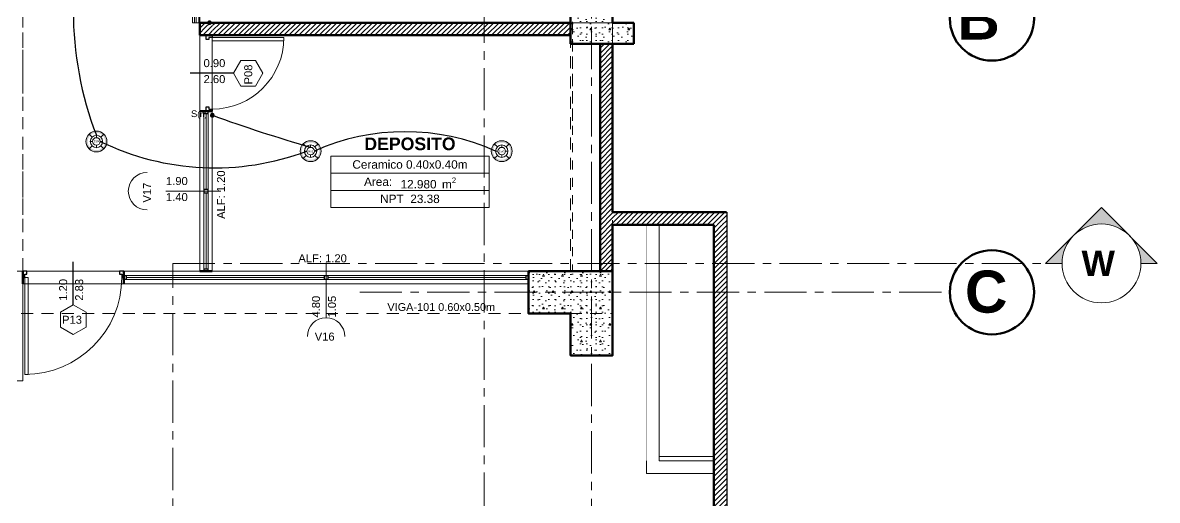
# Model space of a CAD drawing. Header units: inches. Extents: x -38 to 5698, y -33 to 92.
# Drawn here: x 507.07 to 520.53, y 14.68 to 20.35 of the extents above; entities that cross this region are included whole.
import ezdxf
from ezdxf.lldxf.tags import DXFTag

# ---------------------------------------------------------------- set-up
doc = ezdxf.new("R2010")
doc.units = ezdxf.units.IN
doc.header["$MEASUREMENT"] = 0
doc.set_wipeout_variables(frame=1)
for name, pattern in [('CONTINUA', [0]), ('Hidden Line', [0.195611, 0.141111, -0.0545]), ('Línea Oculta', [0.195611, 0.141111, -0.0545]), ('Oculto', [0.15875, 0.105833, -0.052917]), ('Punto & Raya', [0.65, 0.5, -0.075, 0, -0.075]), ('Rayas', [0.282222, 0.141111, -0.141111]), ('Wipeout_Contour', [1, 0, -1])]:
    doc.linetypes.add(name, pattern=pattern)
for name, color, linetype, lineweight in [('00 IE CKTO TOMAS', 111, 'Rayas', 18), ('01 IE LUM LED AD DN570C', 1, 'Continuous', 13), ('ALUMBRADO_PVC', 6, 'PVC1', 30), ('Cable Alumbrado', 150, 'Continuous', 30), ('Simb_Alumbrado', 140, 'CONTINUA', 30)]:
    doc.layers.add(name, color=color, linetype=linetype, lineweight=lineweight)
for name, color, linetype in [('02 _ ARQ _ ALB _ Ejes Generales', 7, 'Continuous'), ('02 _ ARQ _ ZON _ Espacio.3D', 7, 'Continuous'), ('08 _ STR _ EXT _ 06 Columnas', 7, 'Continuous'), ('08 _ STR _ EXT _ 06 Elementos de Fachada', 7, 'Continuous'), ('08 _ STR _ EXT _ 07 Losa Aligerada', 7, 'Continuous'), ('08 _ STR _ EXT _ 09 Vigas', 7, 'Continuous'), ('Dibujo 2D - General', 7, 'Continuous'), ('Estructura - 04 MURO', 7, 'Continuous'), ('Interior - Escaleras & Barandillas', 7, 'Continuous'), ('Marcador - Secciones', 251, 'Continuous'), ('Notas - Etiquetas', 251, 'Continuous')]:
    doc.layers.add(name, color=color, linetype=linetype)
doc.styles.add('Annotative', font='arial.ttf')
doc.styles.add('Estilo_Generado_1', font='swisseb.ttf')
doc.styles.add('Estilo_Generado_4', font='swisse.ttf')
doc.styles.add('Estilo_Generado_7', font='swisse.ttf')
doc.styles.add('{18b73a54-fa43-428c-adcb-c1c7bbdf2c84}', font='Simplex.shx')
tags = doc.linetypes.add('PVC1', pattern='A,1,-0.19772,["PVC",{18b73a54-fa43-428c-adcb-c1c7bbdf2c84},S=0.13,R=0,X=0,Y=-0.061851],-0.507647', length=1.705367).pattern_tags.tags
tags[6] = DXFTag(74, 10)
pattern_1 = [(0, (462.50006, 3e-09), (0, 0.3897114), [0.024375, -0.200625]), (0, (462.61256, 0.19486), (0, 0.3897114), [0.024375, -0.200625]), (60, (462.50006, 3e-09), (-0.3375, 0.1948557), [0.024375, -0.200625]), (60, (462.72506, 3e-09), (-0.3375, 0.1948557), [0.024375, -0.200625]), (120, (462.52444, 3e-09), (0.3375, 0.1948557), [0.024375, -0.200625]), (120, (462.74944, 3e-09), (0.3375, 0.1948557), [0.024375, -0.200625]), (0, (462.50006, 0.0375), (0, 0.075), [0, -0.075, 0, -0.1125]), (45, (462.53756, 0.0375), (-0.05303301, 0.05303301), [0, -0.05625, 0, -0.09375])]
pattern_2 = [(45, (462.50006, 3e-09), (-0.030052038, 0.030052038), [])]

# ---------------------------------------------------------------- blocks, each defined once
blk = doc.blocks.new('ii3t')
at = {"layer": 'Simb_Alumbrado', "lineweight": 5}
h = blk.add_hatch(color=3, dxfattribs=at)
edge = h.paths.add_edge_path()
edge.add_arc((0, 0), 0.0164, 0, 360)
blk.add_circle((0, 0), 0.0164, dxfattribs=at)
blk = doc.blocks.new('LUM DN570C')
at = {"layer": '01 IE LUM LED AD DN570C'}
h = blk.add_hatch(color=256, dxfattribs=at)
edge = h.paths.add_edge_path()
edge.add_arc((0, 0), 0.134, 0, 360)
edge = h.paths.add_edge_path(flags=17)
edge.add_arc((0, 0), 0.111, 0, 360)
for p, q in [((-0.056, 0.056), (-0.095, 0.095)), ((0.056, 0.056), (0.095, 0.095)), ((-0.056, -0.056), (-0.095, -0.095)), ((0.056, -0.056), (0.095, -0.095))]:
    blk.add_line(p, q, dxfattribs=at)
at = {"layer": '01 IE LUM LED AD DN570C', "ltscale": 0.4}
for p, q in [((-0.049, 0), (-0.079, 0)), ((0, 0.049), (0, 0.079)), ((0.049, 0), (0.079, 0)), ((0, -0.049), (0, -0.079))]:
    blk.add_line(p, q, dxfattribs=at)
at = {"layer": '01 IE LUM LED AD DN570C'}
for radius in [0.134, 0.0795]:
    blk.add_circle((0, 0), radius, dxfattribs=at)
at = {"layer": '01 IE LUM LED AD DN570C', "ltscale": 0.4}
blk.add_circle((0, 0), 0.0487, dxfattribs=at)
at = {"color": 1, "linetype": 'ByBlock', "lineweight": 80, "insert": (-0.035, 0.012), "char_height": 0.025, "width": 0.62222, "attachment_point": 1}
blk.add_mtext('13W ', dxfattribs=at)

msp = doc.modelspace()

# ---------------------------------------------------------------- hatches: boundary and pattern name
at = {"layer": '08 _ STR _ EXT _ 06 Elementos de Fachada', "linetype": 'Continuous', "lineweight": 9}
h = msp.add_hatch(dxfattribs=at)
h.set_pattern_fill('HORMIGÓN_EN_MASA_0002', color=250, style=0, pattern_type=2)
h.set_pattern_definition(pattern_1)
h.paths.add_polyline_path([(514.07, 20.1), (514.32, 20.1), (514.32, 20.35), (514.07, 20.35)])
at = {"layer": 'Estructura - 04 MURO', "linetype": 'Continuous', "lineweight": 5}
h = msp.add_hatch(dxfattribs=at)
h.set_pattern_fill('LADRILLO_COMÚN_0002', color=252, style=0, pattern_type=2)
h.set_pattern_definition(pattern_2)
h.paths.add_polyline_path([(509.17, 17.4), (509.32, 17.4), (509.32, 17.4), (509.17, 17.4)])
h = msp.add_hatch(dxfattribs=at)
h.set_pattern_fill('LADRILLO_COMÚN_0002', color=252, style=0, pattern_type=2)
h.set_pattern_definition(pattern_2)
h.paths.add_polyline_path([(513.07, 17.25), (513.07, 17.25), (513.07, 17.4), (513.07, 17.4)])
at = {"layer": 'Marcador - Secciones', "linetype": 'Continuous', "lineweight": 13}
for points in [[(520.201, 17.824), (519.87, 18.155), (519.538, 17.824, -0.414214)], [(519.207, 17.493), (519.401, 17.493, -0.198912), (519.538, 17.824)], [(520.532, 17.493), (520.201, 17.824, -0.198912), (520.338, 17.493)]]:
    msp.add_hatch(color=7, dxfattribs=at).paths.add_polyline_path(points)

# ---------------------------------------------------------------- linework, layer by layer
at = {"layer": '02 _ ARQ _ ALB _ Ejes Generales', "color": 251, "linetype": 'Punto & Raya', "lineweight": 13}
msp.add_line((513.82, 45.9), (513.82, 2.05), dxfattribs=at)
at = {"layer": '02 _ ARQ _ ALB _ Ejes Generales', "color": 7, "linetype": 'Continuous', "lineweight": 60}
for centre in [(518.57, 20.4), (518.57, 17.15)]:
    msp.add_circle(centre, 0.5, dxfattribs=at)
at = {"layer": '02 _ ARQ _ ZON _ Espacio.3D', "color": 252, "linetype": 'Continuous', "lineweight": 13}
for p, q in [((512.604, 18.767), (510.727, 18.767)), ((510.727, 18.767), (510.727, 18.157)), ((512.604, 18.157), (512.604, 18.767)), ((510.727, 18.564), (512.604, 18.564)), ((512.604, 18.36), (510.727, 18.36)), ((510.727, 18.157), (512.604, 18.157))]:
    msp.add_line(p, q, dxfattribs=at)
at = {"layer": '02 _ ARQ _ ZON _ Espacio.3D', "color": 254, "linetype": 'Continuous', "lineweight": 0, "flags": 128}
for points in [[(509.17, 20.2), (509.17, 22.25), (508.67, 22.25), (508.67, 22.7), (509.17, 22.7), (509.17, 24.4), (508.67, 24.4), (508.67, 24.85), (509.17, 24.85), (509.17, 29.7), (506.72, 29.7), (506.72, 17.4), (509.17, 17.4), (509.17, 20.2)], [(509.32, 20.2), (509.32, 17.4), (513.92, 17.4), (513.92, 20.1), (513.57, 20.1), (513.57, 20.2), (509.17, 20.2)], [(486.699, 6.85), (515.27, 6.85), (515.27, 15.2), (514.47, 15.2), (514.47, 17.95), (514.07, 17.95), (514.07, 16.4), (513.57, 16.4), (513.57, 16.9), (513.07, 16.9), (513.07, 17.25), (507.07, 17.25), (507.07, 16.1), (506.57, 16.1), (506.57, 16.9), (505.97, 16.9), (505.97, 17.4), (506.57, 17.4), (506.57, 19.6), (483.38, 19.6)], [(509.17, 19.3), (509.32, 19.3)]]:
    msp.add_lwpolyline(points, dxfattribs=at)
at = {"layer": '08 _ STR _ EXT _ 06 Elementos de Fachada', "color": 7, "linetype": 'Continuous', "lineweight": 80, "flags": 128}
for points in [[(514.32, 20.35), (514.07, 20.35)], [(514.32, 20.1), (514.32, 20.35)], [(514.07, 20.1), (514.32, 20.1)]]:
    msp.add_lwpolyline(points, dxfattribs=at)
at = {"layer": '08 _ STR _ EXT _ 07 Losa Aligerada', "color": 254, "linetype": 'Continuous', "lineweight": 18, "flags": 128}
msp.add_lwpolyline([(487.275, 6.7), (515.42, 6.7), (515.42, 18.1), (514.07, 18.1), (514.07, 18.1), (514.07, 20.35), (509.17, 20.35), (509.17, 24.75), (509.17, 24.75), (509.17, 26.75), (514.07, 26.75), (514.07, 29.7), (515.42, 29.7), (515.42, 40.4), (496.03, 40.4), (495.55, 40.311), (495.55, 40.95), (495.222, 40.95), (496.03, 41.1), (470.37, 41.1)], dxfattribs=at)
msp.add_lwpolyline([(514.62, 17.95), (515.27, 17.95), (515.27, 15.15), (514.62, 15.15)], close=True, dxfattribs=at)
at = {"layer": '08 _ STR _ EXT _ 09 Vigas', "color": 251, "linetype": 'Hidden Line', "lineweight": 13}
for p, q in [((507.07, 17.4), (507.07, 29.7)), ((507.07, 17.4), (513.57, 17.4)), ((506.57, 16.9), (514.07, 16.9))]:
    msp.add_line(p, q, dxfattribs=at)
at = {"layer": 'ALUMBRADO_PVC', "linetype": 'PVC1', "ltscale": 0.4}
for centre, radius, start, end in [((511.789, 20.493), 4.119, 158.9553, 201.0455), ((515.962, 37.586), 19.5, 250.0864, 253.6913), ((511.606, 16.435), 2.621, 65.7933, 114.2067), ((509.348, 21.724), 3.097, 243.9912, 290.6542)]:
    msp.add_arc(centre, radius, start, end, dxfattribs=at)
at = {"layer": 'Dibujo 2D - General', "color": 252, "linetype": 'Oculto', "lineweight": 13}
msp.add_line((507.07, 29.7), (507.07, 17.4), dxfattribs=at)
at = {"layer": 'Estructura - 04 MURO', "color": 251, "linetype": 'Línea Oculta', "lineweight": 13}
msp.add_line((514.02, 20.35), (513.87, 20.35), dxfattribs=at)
at = {"layer": 'Estructura - 04 MURO', "color": 152, "linetype": 'Continuous', "lineweight": 25}
for p, q in [((509.57, 19.75), (509.058, 19.75)), ((507.67, 17), (507.67, 17.512))]:
    msp.add_line(p, q, dxfattribs=at)
at = {"layer": 'Estructura - 04 MURO', "color": 165, "linetype": 'Continuous', "lineweight": 15}
for p, q in [((509.17, 17.4), (509.17, 19.3)), ((509.22, 19.274), (509.22, 18.37)), ((509.245, 18.37), (509.245, 19.274)), ((509.27, 18.37), (509.27, 19.274)), ((509.32, 17.4), (509.32, 19.3)), ((508.767, 18.35), (509.42, 18.35)), ((509.22, 18.33), (509.22, 17.426)), ((509.245, 17.426), (509.245, 18.33)), ((509.27, 17.426), (509.27, 18.33)), ((508.27, 17.4), (513.07, 17.4)), ((510.67, 16.847), (510.67, 17.5)), ((507.095, 16.175), (507.095, 17.325)), ((507.095, 17.325), (507.135, 17.325)), ((507.135, 17.325), (507.135, 16.175)), ((508.27, 17.25), (513.07, 17.25)), ((508.296, 17.35), (510.65, 17.35)), ((508.296, 17.325), (510.65, 17.325)), ((510.65, 17.3), (508.296, 17.3)), ((510.69, 17.35), (513.044, 17.35)), ((510.69, 17.325), (513.044, 17.325)), ((513.044, 17.3), (510.69, 17.3)), ((507.135, 16.175), (507.095, 16.175))]:
    msp.add_line(p, q, dxfattribs=at)
at = {"layer": 'Estructura - 04 MURO', "color": 7, "linetype": 'Continuous', "lineweight": 80}
for p, q in [((509.32, 19.3), (509.17, 19.3)), ((507.07, 17.4), (507.07, 17.25)), ((508.27, 17.4), (508.27, 17.25)), ((509.17, 17.4), (509.32, 17.4)), ((513.07, 17.25), (513.07, 17.4))]:
    msp.add_line(p, q, dxfattribs=at)
at = {"layer": 'Estructura - 04 MURO', "color": 165, "linetype": 'Continuous', "lineweight": 25}
for p, q in [((509.22, 19.3), (509.22, 19.274)), ((509.22, 19.274), (509.27, 19.274)), ((509.245, 19.35), (509.28, 19.35)), ((509.245, 19.3), (509.245, 19.35)), ((509.32, 19.3), (509.245, 19.3)), ((509.27, 19.274), (509.27, 19.3)), ((509.28, 19.35), (509.28, 19.325)), ((509.28, 19.325), (509.32, 19.325)), ((509.32, 19.325), (509.32, 19.3)), ((509.22, 18.37), (509.22, 18.33)), ((509.27, 18.37), (509.22, 18.37)), ((509.22, 18.33), (509.27, 18.33)), ((509.27, 18.33), (509.27, 18.37)), ((507.07, 17.4), (507.07, 17.325)), ((507.12, 17.4), (507.07, 17.4)), ((507.12, 17.365), (507.12, 17.4)), ((508.22, 17.4), (508.22, 17.365)), ((508.27, 17.4), (508.22, 17.4)), ((508.27, 17.325), (508.27, 17.4)), ((509.27, 17.426), (509.22, 17.426)), ((509.22, 17.426), (509.22, 17.4)), ((509.27, 17.4), (509.27, 17.426)), ((507.07, 17.325), (507.095, 17.325)), ((507.095, 17.325), (507.095, 17.365)), ((507.095, 17.365), (507.12, 17.365)), ((508.22, 17.365), (508.245, 17.365)), ((508.245, 17.365), (508.245, 17.325)), ((508.245, 17.325), (508.27, 17.325)), ((508.27, 17.35), (508.296, 17.35)), ((508.296, 17.3), (508.27, 17.3)), ((508.296, 17.35), (508.296, 17.3)), ((510.65, 17.3), (510.65, 17.35)), ((510.65, 17.35), (510.69, 17.35)), ((510.69, 17.3), (510.65, 17.3)), ((510.69, 17.35), (510.69, 17.3)), ((513.044, 17.3), (513.044, 17.35)), ((513.044, 17.35), (513.07, 17.35)), ((513.07, 17.3), (513.044, 17.3))]:
    msp.add_line(p, q, dxfattribs=at)
at = {"layer": 'Estructura - 04 MURO', "color": 251, "linetype": 'Continuous', "lineweight": 13, "flags": 128}
for points in [[(509.92, 19.75), (509.833, 19.902), (509.658, 19.902), (509.57, 19.75), (509.658, 19.598), (509.833, 19.598)], [(507.67, 16.65), (507.822, 16.737), (507.822, 16.912), (507.67, 17), (507.518, 16.912), (507.518, 16.737)]]:
    msp.add_lwpolyline(points, close=True, dxfattribs=at)
for points in [[(508.545, 18.572, 1), (508.545, 18.128, 1)], [(510.892, 16.625, 1), (510.448, 16.625)]]:
    msp.add_lwpolyline(points, format="xyb", dxfattribs=at)
at = {"layer": 'Estructura - 04 MURO', "color": 7, "linetype": 'Continuous', "lineweight": 80, "flags": 128}
msp.add_lwpolyline([(515.42, 6.7), (515.42, 18.1)], dxfattribs=at)
at = {"layer": 'Estructura - 04 MURO', "color": 175, "linetype": 'Continuous', "lineweight": 15}
msp.add_arc((507.095, 17.325), 1.15, 270, 0, dxfattribs=at)
at = {"layer": 'Marcador - Secciones', "color": 251, "linetype": 'Punto & Raya', "lineweight": 13}
msp.add_line((508.851, 10.002), (508.851, 17.493), dxfattribs=at)
at = {"layer": 'Marcador - Secciones', "color": 7, "linetype": 'Continuous', "lineweight": 13, "flags": 128}
msp.add_lwpolyline([(519.538, 17.824), (519.87, 18.155), (520.532, 17.493)], dxfattribs=at)
for points in [[(519.538, 17.824), (519.207, 17.493), (519.401, 17.493, -0.198912)], [(520.532, 17.493), (520.338, 17.493, 0.198912)]]:
    msp.add_lwpolyline(points, format="xyb", dxfattribs=at)
at = {"layer": 'Marcador - Secciones', "color": 7, "linetype": 'Continuous', "lineweight": 13}
msp.add_circle((519.87, 17.493), 0.468, dxfattribs=at)

# ---------------------------------------------------------------- block references
at = {"layer": '01 IE LUM LED AD DN570C', "color": 1, "lineweight": 5, "xscale": -0.9263905751172247, "yscale": 0.9263905751172249, "zscale": 0.9263905751172247, "rotation": 179.9992955946761}
msp.add_blockref('LUM DN570C', (507.945, 18.94), dxfattribs=at)
at = {"layer": '01 IE LUM LED AD DN570C', "color": 1, "lineweight": 5, "yscale": 0.9263905751172247, "zscale": 0.9263905751172247}
for p, xscale in [((510.486, 18.825), -0.9263905751172247), ((512.754, 18.825), 0.9263905751172247)]:
    msp.add_blockref('LUM DN570C', p, dxfattribs=dict(at, xscale=xscale))
at = {"layer": 'Cable Alumbrado', "lineweight": 0, "xscale": 1.404578189384958, "yscale": 1.404578189384958, "zscale": 1.404578189384958}
msp.add_blockref('ii3t', (509.32, 19.249), dxfattribs=at)

# ---------------------------------------------------------------- texts
at = {"layer": '00 IE CKTO TOMAS', "insert": (509.067, 19.209), "char_height": 0.08, "width": 0.76804, "attachment_point": 7, "style": 'Annotative'}
msp.add_mtext('S{\\H0.84375x;(n)}', dxfattribs=at)
at = {"layer": '02 _ ARQ _ ALB _ Ejes Generales', "color": 7, "lineweight": 30, "char_height": 0.5, "attachment_point": 1, "style": 'Estilo_Generado_1'}
for s, insert in [("\\A1;{\\pql;\\pt0;\\fSwis721 Ex BT|b1|i0|c0|p34;B''}", (518.159, 20.65)), ('\\A1;{\\pql;\\pt0;\\fSwis721 Ex BT|b1|i0|c0|p34;C}', (518.25, 17.408))]:
    msp.add_mtext(s, dxfattribs=dict(at, insert=insert))
at = {"layer": '02 _ ARQ _ ZON _ Espacio.3D', "color": 252, "lineweight": 25, "attachment_point": 2}
for s, insert, char_height, style in [('\\A1;{\\pqc;\\pt0;\\fSwis721 Ex BT|b1|i0|c0|p34;DEPOSITO}', (511.665, 18.987), 0.15, 'Estilo_Generado_1'), ('\\A1;{\\pqc;\\pt0;\\fSwis721 Ex BT|b0|i0|c238|p34;Ceramico 0.40x0.40m}', (511.665, 18.717), 0.1, 'Estilo_Generado_7'), ('\\A1;{\\pqc;\\pt0;\\fSwis721 Ex BT|b0|i0|c238|p34;Area: }', (511.287, 18.512), 0.1, 'Estilo_Generado_7'), ('\\A1;{\\pqc;\\pt0,0.3;\\fSwis721 Ex BT|b0|i0|c238|p34;12.980\\fSwis721 Ex BT|b0|i0|c238|p34;\\A1{\\H.66x;\\S^  ;}\\fSwis721 Ex BT|b0|i0|c238|p34; m\\fSwis721 Ex BT|b0|i0|c238|p34;\\A1{\\H.66x;\\S2^  ;}}', (511.883, 18.512), 0.1, 'Estilo_Generado_7'), ('\\A1;{\\pqc;\\pt0;\\fSwis721 Ex BT|b0|i0|c238|p34;NPT  23.38}', (511.665, 18.309), 0.1, 'Estilo_Generado_7')]:
    msp.add_mtext(s, dxfattribs=dict(at, insert=insert, char_height=char_height, style=style))
at = {"layer": 'Estructura - 04 MURO', "color": 251, "lineweight": 25, "char_height": 0.095, "attachment_point": 7, "style": 'Estilo_Generado_4'}
for s, insert in [('\\A1;{\\pql;\\pt0;\\fSwis721 Ex BT|b0|i0|c0|p34;0.90\\fSwis721 Ex BT|b0|i0|c0|p34;\\A1{\\H.66x;\\S^  ;}\\fSwis721 Ex BT|b0|i0|c0|p34;\\fSwis721 Ex BT|b0|i0|c0|p34;}', (509.216, 19.795)), ('\\A1;{\\pql;\\pt0;\\fSwis721 Ex BT|b0|i0|c0|p34;2.60\\fSwis721 Ex BT|b0|i0|c0|p34;\\A1{\\H.66x;\\S^  ;}\\fSwis721 Ex BT|b0|i0|c0|p34;\\fSwis721 Ex BT|b0|i0|c0|p34;}', (509.216, 19.605)), ('\\A1;{\\pql;\\pt0;\\fSwis721 Ex BT|b0|i0|c0|p34;1.90\\fSwis721 Ex BT|b0|i0|c0|p34;\\A1{\\H.66x;\\S^  ;}\\fSwis721 Ex BT|b0|i0|c0|p34;\\fSwis721 Ex BT|b0|i0|c0|p34;}', (508.77, 18.395)), ('\\A1;{\\pql;\\pt0;\\fSwis721 Ex BT|b0|i0|c0|p34;1.40\\fSwis721 Ex BT|b0|i0|c0|p34;\\A1{\\H.66x;\\S^  ;}\\fSwis721 Ex BT|b0|i0|c0|p34;\\fSwis721 Ex BT|b0|i0|c0|p34;}', (508.77, 18.205)), ('\\A1;{\\pql;\\pt0;\\fSwis721 Ex BT|b0|i0|c0|p34;ALF: 1.20\\fSwis721 Ex BT|b0|i0|c0|p34;\\A1{\\H.66x;\\S^  ;}\\fSwis721 Ex BT|b0|i0|c0|p34;\\fSwis721 Ex BT|b0|i0|c0|p34;}', (510.341, 17.478)), ('\\A1;{\\pql;\\pt0;\\fSwis721 Ex BT|b0|i0|c0|p34;P13\\fSwis721 Ex BT|b0|i0|c0|p34;\\fSwis721 Ex BT|b0|i0|c0|p34;\\fSwis721 Ex BT|b0|i0|c0|p34;}', (507.537, 16.775)), ('\\A1;{\\pql;\\pt0;\\fSwis721 Ex BT|b0|i0|c0|p34;V16\\fSwis721 Ex BT|b0|i0|c0|p34;\\fSwis721 Ex BT|b0|i0|c0|p34;\\fSwis721 Ex BT|b0|i0|c0|p34;}', (510.535, 16.575))]:
    msp.add_mtext(s, dxfattribs=dict(at, insert=insert))
at = {"layer": 'Estructura - 04 MURO', "color": 251, "lineweight": 25, "char_height": 0.095, "attachment_point": 7, "rotation": 90, "style": 'Estilo_Generado_4'}
for s, insert in [('\\A1;{\\pql;\\pt0;\\fSwis721 Ex BT|b0|i0|c0|p34;P08\\fSwis721 Ex BT|b0|i0|c0|p34;\\fSwis721 Ex BT|b0|i0|c0|p34;\\fSwis721 Ex BT|b0|i0|c0|p34;}', (509.795, 19.617)), ('\\A1;{\\pql;\\pt0;\\fSwis721 Ex BT|b0|i0|c0|p34;ALF: 1.20\\fSwis721 Ex BT|b0|i0|c0|p34;\\A1{\\H.66x;\\S^  ;}\\fSwis721 Ex BT|b0|i0|c0|p34;\\fSwis721 Ex BT|b0|i0|c0|p34;}', (509.498, 18.021)), ('\\A1;{\\pql;\\pt0;\\fSwis721 Ex BT|b0|i0|c0|p34;V17\\fSwis721 Ex BT|b0|i0|c0|p34;\\fSwis721 Ex BT|b0|i0|c0|p34;\\fSwis721 Ex BT|b0|i0|c0|p34;}', (508.593, 18.215)), ('\\A1;{\\pql;\\pt0;\\fSwis721 Ex BT|b0|i0|c0|p34;1.20\\fSwis721 Ex BT|b0|i0|c0|p34;\\A1{\\H.66x;\\S^  ;}\\fSwis721 Ex BT|b0|i0|c0|p34;\\fSwis721 Ex BT|b0|i0|c0|p34;}', (507.625, 17.05)), ('\\A1;{\\pql;\\pt0;\\fSwis721 Ex BT|b0|i0|c0|p34;2.83\\fSwis721 Ex BT|b0|i0|c0|p34;\\A1{\\H.66x;\\S^  ;}\\fSwis721 Ex BT|b0|i0|c0|p34;\\fSwis721 Ex BT|b0|i0|c0|p34;}', (507.815, 17.05)), ('\\A1;{\\pql;\\pt0;\\fSwis721 Ex BT|b0|i0|c0|p34;4.80\\fSwis721 Ex BT|b0|i0|c0|p34;\\A1{\\H.66x;\\S^  ;}\\fSwis721 Ex BT|b0|i0|c0|p34;\\fSwis721 Ex BT|b0|i0|c0|p34;}', (510.625, 16.85)), ('\\A1;{\\pql;\\pt0;\\fSwis721 Ex BT|b0|i0|c0|p34;1.05\\fSwis721 Ex BT|b0|i0|c0|p34;\\A1{\\H.66x;\\S^  ;}\\fSwis721 Ex BT|b0|i0|c0|p34;\\fSwis721 Ex BT|b0|i0|c0|p34;}', (510.815, 16.85))]:
    msp.add_mtext(s, dxfattribs=dict(at, insert=insert))
at = {"layer": 'Marcador - Secciones', "color": 5, "lineweight": 25, "insert": (519.634, 17.343), "char_height": 0.3, "attachment_point": 7, "style": 'Estilo_Generado_1'}
msp.add_mtext('\\A1;{\\pql;\\pt0;\\fSwis721 Ex BT|b1|i0|c0|p34;W}', dxfattribs=at)
at = {"layer": 'Notas - Etiquetas', "color": 8, "linetype": 'Continuous', "lineweight": 13, "insert": (511.397, 16.927), "char_height": 0.0925, "attachment_point": 7, "style": 'Estilo_Generado_4'}
msp.add_mtext('\\A1;{\\pql;\\fSwis721 Ex BT|b0|i0|c0|p34;VIGA-101\\fSwis721 Ex BT|b0|i0|c0|p34; \\fSwis721 Ex BT|b0|i0|c0|p34;0.60\\fSwis721 Ex BT|b0|i0|c0|p34;x\\fSwis721 Ex BT|b0|i0|c0|p34;0.50\\fSwis721 Ex BT|b0|i0|c0|p34;m}', dxfattribs=at)

# ---------------------------------------------------------------- next in the draw order: wipeouts: each hides what was drawn before it
at = {"color": 254, "linetype": 'Wipeout_Contour', "lineweight": 0, "ltscale": 12201.69419}
msp.add_wipeout([(509.32, 20.2), (509.17, 20.35), (509.17, 20.2)], dxfattribs=at).dxf.layer = 'Estructura - 04 MURO'
at = {"color": 254, "linetype": 'Wipeout_Contour', "lineweight": 0, "ltscale": 16287.334095}
msp.add_wipeout([(513.92, 20.1), (513.92, 17.4), (514.07, 17.4), (514.07, 20.1)], dxfattribs=at).dxf.layer = 'Estructura - 04 MURO'
at = {"color": 254, "linetype": 'Wipeout_Contour', "lineweight": 0, "ltscale": 12219.96762}
msp.add_wipeout([(515.27, 17.95), (515.42, 18.1), (515.27, 18.1)], dxfattribs=at).dxf.layer = 'Estructura - 04 MURO'
at = {"color": 254, "linetype": 'Wipeout_Contour', "lineweight": 0, "ltscale": 12217.531105}
msp.add_wipeout([(514.62, 15.15), (514.47, 15.15), (514.47, 15)], dxfattribs=at).dxf.layer = 'Estructura - 04 MURO'

# ---------------------------------------------------------------- next in the draw order: hatches: boundary and pattern name
at = {"layer": '08 _ STR _ EXT _ 06 Columnas', "linetype": 'Continuous', "lineweight": 9}
h = msp.add_hatch(dxfattribs=at)
h.set_pattern_fill('HORMIGÓN_EN_MASA_0002', style=0, pattern_type=2)
h.set_pattern_definition(pattern_1)
h.paths.add_polyline_path([(513.92, 20.1), (514.07, 20.1), (513.92, 20.35)])
h = msp.add_hatch(dxfattribs=at)
h.set_pattern_fill('HORMIGÓN_EN_MASA_0002', style=0, pattern_type=2)
h.set_pattern_definition(pattern_1)
h.paths.add_polyline_path([(513.92, 20.35), (514.07, 20.1), (514.07, 20.1), (514.07, 20.35)])
h = msp.add_hatch(dxfattribs=at)
h.set_pattern_fill('HORMIGÓN_EN_MASA_0002', style=0, pattern_type=2)
h.set_pattern_definition(pattern_1)
h.paths.add_polyline_path([(513.07, 17.4), (513.07, 16.9), (513.57, 16.9), (513.57, 16.4), (514.07, 16.4), (514.07, 17.4)])
at = {"layer": 'Estructura - 04 MURO', "linetype": 'Continuous', "lineweight": 5}
h = msp.add_hatch(dxfattribs=at)
h.set_pattern_fill('LADRILLO_COMÚN_0002', color=252, style=0, pattern_type=2)
h.set_pattern_definition(pattern_2)
h.paths.add_polyline_path([(509.32, 20.2), (509.17, 20.35), (509.17, 20.2)])
h = msp.add_hatch(dxfattribs=at)
h.set_pattern_fill('LADRILLO_COMÚN_0002', color=252, style=0, pattern_type=2)
h.set_pattern_definition(pattern_2)
h.paths.add_polyline_path([(513.92, 20.1), (513.92, 17.4), (514.07, 17.4), (514.07, 20.1)])
h = msp.add_hatch(dxfattribs=at)
h.set_pattern_fill('LADRILLO_COMÚN_0002', color=252, style=0, pattern_type=2)
h.set_pattern_definition(pattern_2)
h.paths.add_polyline_path([(515.27, 17.95), (515.42, 18.1), (515.27, 18.1)])

# ---------------------------------------------------------------- next in the draw order: linework, layer by layer
at = {"layer": '08 _ STR _ EXT _ 06 Columnas', "color": 7, "linetype": 'Continuous', "lineweight": 80, "flags": 128}
for points in [[(513.92, 20.1), (514.07, 20.1)], [(514.07, 20.1), (514.07, 20.1)]]:
    msp.add_lwpolyline(points, dxfattribs=at)
msp.add_lwpolyline([(513.07, 17.4), (514.07, 17.4), (514.07, 16.4), (513.57, 16.4), (513.57, 16.9), (513.07, 16.9)], close=True, dxfattribs=at)
at = {"layer": 'Estructura - 04 MURO', "color": 7, "linetype": 'Continuous', "lineweight": 80, "flags": 128}
for points in [[(513.92, 20.1), (513.92, 17.4)], [(514.07, 18.1), (514.07, 20.1)], [(514.07, 17.4), (514.07, 17.95)]]:
    msp.add_lwpolyline(points, dxfattribs=at)

# ---------------------------------------------------------------- next in the draw order: wipeouts: each hides what was drawn before it
at = {"color": 254, "linetype": 'Wipeout_Contour', "lineweight": 0, "ltscale": 16291.072083}
msp.add_wipeout([(514.62, 15), (515.27, 15), (515.27, 15.15), (514.62, 15.15)], dxfattribs=at).dxf.layer = 'Estructura - 04 MURO'

# ---------------------------------------------------------------- next in the draw order: linework, layer by layer
at = {"layer": 'Estructura - 04 MURO', "color": 7, "linetype": 'Continuous', "lineweight": 13, "flags": 128}
msp.add_lwpolyline([(515.27, 15.15), (515.27, 15)], dxfattribs=at)

# ---------------------------------------------------------------- next in the draw order: wipeouts: each hides what was drawn before it
at = {"color": 254, "linetype": 'Wipeout_Contour', "lineweight": 0, "ltscale": 16277.162633}
msp.add_wipeout([(509.32, 20.2), (513.57, 20.2), (513.57, 20.35), (509.32, 20.35)], dxfattribs=at).dxf.layer = 'Estructura - 04 MURO'
at = {"color": 254, "linetype": 'Wipeout_Contour', "lineweight": 0, "ltscale": 12216.676881}
msp.add_wipeout([(514.62, 15.15), (514.47, 15), (514.62, 15)], dxfattribs=at).dxf.layer = 'Estructura - 04 MURO'

# ---------------------------------------------------------------- next in the draw order: hatches: boundary and pattern name
at = {"layer": '08 _ STR _ EXT _ 06 Columnas', "linetype": 'Continuous', "lineweight": 9}
h = msp.add_hatch(dxfattribs=at)
h.set_pattern_fill('HORMIGÓN_EN_MASA_0002', style=0, pattern_type=2)
h.set_pattern_definition(pattern_1)
h.paths.add_polyline_path([(513.57, 20.7), (513.57, 20.1), (513.92, 20.1), (513.92, 20.35), (514.07, 20.35), (514.07, 20.7)])
at = {"layer": 'Estructura - 04 MURO', "linetype": 'Continuous', "lineweight": 5}
h = msp.add_hatch(dxfattribs=at)
h.set_pattern_fill('LADRILLO_COMÚN_0002', color=252, style=0, pattern_type=2)
h.set_pattern_definition(pattern_2)
h.paths.add_polyline_path([(509.32, 20.2), (513.57, 20.2), (513.57, 20.35), (509.32, 20.35)])

# ---------------------------------------------------------------- next in the draw order: linework, layer by layer
at = {"layer": '08 _ STR _ EXT _ 06 Columnas', "color": 7, "linetype": 'Continuous', "lineweight": 80, "flags": 128}
msp.add_lwpolyline([(514.07, 20.35), (514.07, 20.7), (513.57, 20.7), (513.57, 20.1), (513.92, 20.1)], dxfattribs=at)
at = {"layer": '08 _ STR _ EXT _ 09 Vigas', "color": 251, "linetype": 'Hidden Line', "lineweight": 13}
msp.add_line((513.57, 17.4), (513.57, 29.7), dxfattribs=at)
at = {"layer": 'Dibujo 2D - General', "color": 252, "linetype": 'Oculto', "lineweight": 13}
for p, q in [((513.593, 39.297), (513.593, 17.4)), ((513.593, 31.436), (513.593, 19.136))]:
    msp.add_line(p, q, dxfattribs=at)
at = {"layer": 'Estructura - 04 MURO', "color": 165, "linetype": 'Continuous', "lineweight": 15}
msp.add_line((510.17, 20.135), (510.17, 20.175), dxfattribs=at)
at = {"layer": 'Estructura - 04 MURO', "color": 7, "linetype": 'Continuous', "lineweight": 80, "flags": 128}
msp.add_lwpolyline([(513.57, 20.35), (513.57, 20.2)], dxfattribs=at)
at = {"layer": 'Estructura - 04 MURO', "color": 7, "linetype": 'Continuous', "lineweight": 13, "flags": 128}
for points in [[(514.47, 15), (514.47, 17.95)], [(515.27, 15.15), (514.62, 15.15)], [(514.47, 15), (515.27, 15)]]:
    msp.add_lwpolyline(points, dxfattribs=at)
at = {"layer": 'Marcador - Secciones', "color": 251, "linetype": 'Punto & Raya', "lineweight": 13}
msp.add_line((512.545, 46.211), (512.545, 0.947), dxfattribs=at)

# ---------------------------------------------------------------- next in the draw order: wipeouts: each hides what was drawn before it
at = {"color": 254, "linetype": 'Wipeout_Contour', "lineweight": 0, "ltscale": 12200.849933}
msp.add_wipeout([(509.32, 20.35), (509.17, 20.35), (509.32, 20.2)], dxfattribs=at).dxf.layer = 'Estructura - 04 MURO'
at = {"color": 254, "linetype": 'Wipeout_Contour', "lineweight": 0, "ltscale": 16289.495792}
msp.add_wipeout([(514.62, 15.15), (514.62, 17.95), (514.47, 17.95), (514.47, 15.15)], dxfattribs=at).dxf.layer = 'Estructura - 04 MURO'
at = {"color": 254, "linetype": 'Wipeout_Contour', "lineweight": 0, "ltscale": 16292.651198}
msp.add_wipeout([(515.27, 17.95), (515.27, 6.85), (515.42, 6.85), (515.42, 17.95)], dxfattribs=at).dxf.layer = 'Estructura - 04 MURO'

# ---------------------------------------------------------------- next in the draw order: hatches: boundary and pattern name
at = {"layer": 'Estructura - 04 MURO', "linetype": 'Continuous', "lineweight": 5}
h = msp.add_hatch(dxfattribs=at)
h.set_pattern_fill('LADRILLO_COMÚN_0002', color=252, style=0, pattern_type=2)
h.set_pattern_definition(pattern_2)
h.paths.add_polyline_path([(509.32, 20.35), (509.17, 20.35), (509.32, 20.2)])
h = msp.add_hatch(dxfattribs=at)
h.set_pattern_fill('LADRILLO_COMÚN_0002', color=252, style=0, pattern_type=2)
h.set_pattern_definition(pattern_2)
h.paths.add_polyline_path([(515.27, 17.95), (515.27, 6.85), (515.42, 6.85), (515.42, 17.95)])

# ---------------------------------------------------------------- next in the draw order: linework, layer by layer
at = {"layer": '02 _ ARQ _ ALB _ Ejes Generales', "color": 251, "linetype": 'Punto & Raya', "lineweight": 13}
msp.add_line((511.07, 17.15), (518.07, 17.15), dxfattribs=at)
at = {"layer": 'Estructura - 04 MURO', "color": 7, "linetype": 'Continuous', "lineweight": 80}
msp.add_line((513.57, 20.2), (509.17, 20.2), dxfattribs=at)
at = {"layer": 'Estructura - 04 MURO', "color": 165, "linetype": 'Continuous', "lineweight": 25}
for p, q in [((509.245, 20.2), (509.32, 20.2)), ((509.245, 20.15), (509.245, 20.2)), ((509.32, 20.2), (509.32, 20.175)), ((509.28, 20.15), (509.245, 20.15)), ((509.32, 20.175), (509.28, 20.175)), ((509.28, 20.175), (509.28, 20.15))]:
    msp.add_line(p, q, dxfattribs=at)
at = {"layer": 'Estructura - 04 MURO', "color": 165, "linetype": 'Continuous', "lineweight": 15}
for p, q in [((510.17, 20.175), (509.32, 20.175)), ((509.32, 20.175), (509.32, 20.135)), ((509.32, 20.135), (510.17, 20.135))]:
    msp.add_line(p, q, dxfattribs=at)
at = {"layer": 'Estructura - 04 MURO', "color": 7, "linetype": 'Continuous', "lineweight": 80, "flags": 128}
for points in [[(509.17, 20.35), (509.17, 20.2)], [(513.57, 20.35), (509.17, 20.35)]]:
    msp.add_lwpolyline(points, dxfattribs=at)
at = {"layer": 'Estructura - 04 MURO', "color": 7, "linetype": 'Continuous', "lineweight": 13, "flags": 128}
for points in [[(514.62, 17.95), (514.47, 17.95)], [(514.62, 15.15), (514.62, 17.95)]]:
    msp.add_lwpolyline(points, dxfattribs=at)
at = {"layer": 'Estructura - 04 MURO', "color": 175, "linetype": 'Continuous', "lineweight": 15}
msp.add_arc((509.32, 20.175), 0.85, 270, 0, dxfattribs=at)
at = {"layer": 'Interior - Escaleras & Barandillas', "color": 161, "linetype": 'Continuous', "lineweight": 13, "flags": 128}
msp.add_lwpolyline([(509.083, 20.35), (509.158, 20.35), (509.158, 22.25), (509.083, 22.25)], close=True, dxfattribs=at)
for points in [[(509.11, 22.25), (509.11, 20.35)], [(509.13, 20.35), (509.13, 22.25)]]:
    msp.add_lwpolyline(points, dxfattribs=at)
at = {"layer": 'Marcador - Secciones', "color": 251, "linetype": 'Punto & Raya', "lineweight": 13}
msp.add_line((508.851, 17.493), (519.207, 17.493), dxfattribs=at)

# ---------------------------------------------------------------- next in the draw order: block references
at = {"layer": 'Cable Alumbrado', "lineweight": 0, "xscale": 1.404578189384958, "yscale": 1.404578189384958, "zscale": 1.404578189384958}
msp.add_blockref('ii3t', (509.286, 20.35), dxfattribs=at)

# ---------------------------------------------------------------- next in the draw order: wipeouts: each hides what was drawn before it
at = {"color": 254, "linetype": 'Wipeout_Contour', "lineweight": 0, "ltscale": 12219.11254}
msp.add_wipeout([(515.27, 17.95), (515.42, 17.95), (515.42, 18.1)], dxfattribs=at).dxf.layer = 'Estructura - 04 MURO'

# ---------------------------------------------------------------- next in the draw order: hatches: boundary and pattern name
at = {"layer": 'Estructura - 04 MURO', "linetype": 'Continuous', "lineweight": 5}
h = msp.add_hatch(dxfattribs=at)
h.set_pattern_fill('LADRILLO_COMÚN_0002', color=252, style=0, pattern_type=2)
h.set_pattern_definition(pattern_2)
h.paths.add_polyline_path([(515.27, 17.95), (515.42, 17.95), (515.42, 18.1)])

# ---------------------------------------------------------------- next in the draw order: linework, layer by layer
at = {"layer": 'Estructura - 04 MURO', "color": 7, "linetype": 'Continuous', "lineweight": 80, "flags": 128}
msp.add_lwpolyline([(515.27, 17.95), (515.27, 6.85)], dxfattribs=at)

# ---------------------------------------------------------------- next in the draw order: wipeouts: each hides what was drawn before it
at = {"color": 254, "linetype": 'Wipeout_Contour', "lineweight": 0, "ltscale": 16290.020114}
msp.add_wipeout([(515.27, 18.1), (514.07, 18.1), (514.07, 17.95), (515.27, 17.95)], dxfattribs=at).dxf.layer = 'Estructura - 04 MURO'

# ---------------------------------------------------------------- next in the draw order: hatches: boundary and pattern name
at = {"layer": 'Estructura - 04 MURO', "linetype": 'Continuous', "lineweight": 5}
h = msp.add_hatch(dxfattribs=at)
h.set_pattern_fill('LADRILLO_COMÚN_0002', color=252, style=0, pattern_type=2)
h.set_pattern_definition(pattern_2)
h.paths.add_polyline_path([(515.27, 18.1), (514.07, 18.1), (514.07, 17.95), (515.27, 17.95)])

# ---------------------------------------------------------------- next in the draw order: linework, layer by layer
at = {"layer": '08 _ STR _ EXT _ 09 Vigas', "color": 251, "linetype": 'Hidden Line', "lineweight": 13}
msp.add_line((514.07, 16.9), (514.07, 30.2), dxfattribs=at)
at = {"layer": 'Estructura - 04 MURO', "color": 7, "linetype": 'Continuous', "lineweight": 80}
msp.add_line((515.42, 18.1), (514.07, 18.1), dxfattribs=at)
at = {"layer": 'Estructura - 04 MURO', "color": 7, "linetype": 'Continuous', "lineweight": 80, "flags": 128}
msp.add_lwpolyline([(514.07, 17.95), (515.27, 17.95)], dxfattribs=at)

doc.saveas('drawing.dxf')
